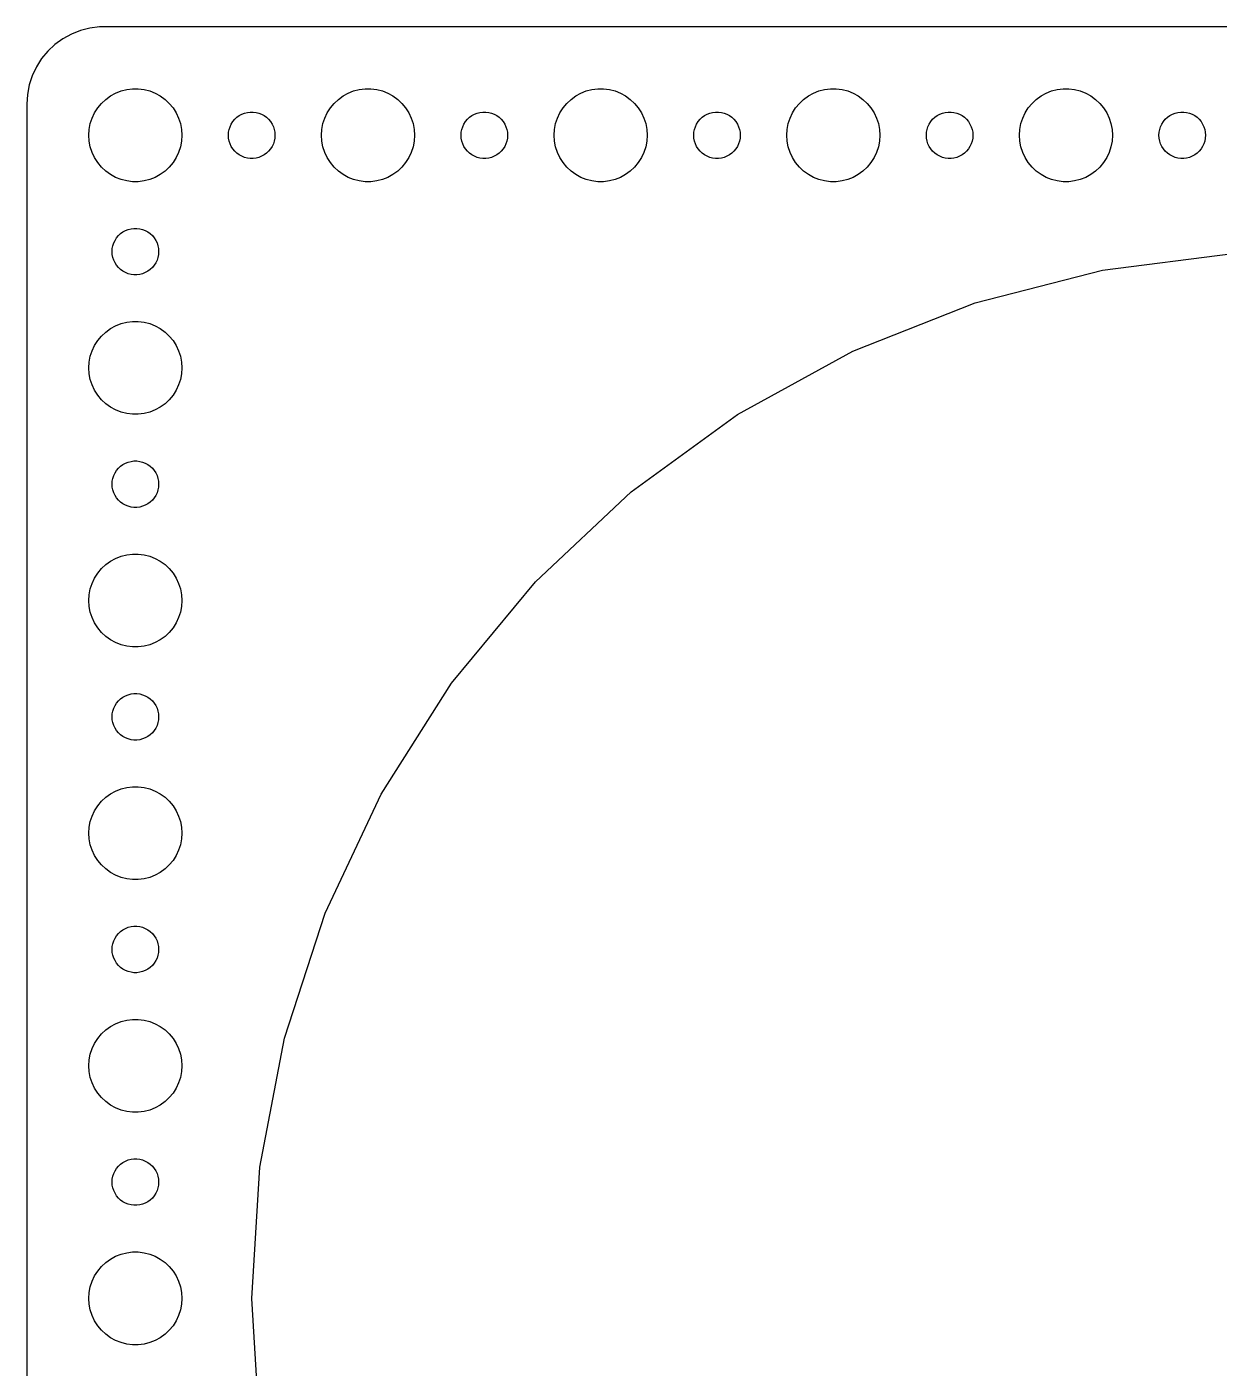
# Model space of a CAD drawing. Header units: metres. Extents: x -292 to 292, y -82 to 82.
# Drawn here: x -292 to -215.1, y -4.5 to 82 of the extents above; entities that cross this region are included whole.
import ezdxf

# ---------------------------------------------------------------- set-up
doc = ezdxf.new("R2010")
doc.units = ezdxf.units.M

msp = doc.modelspace()

# ---------------------------------------------------------------- linework, layer by layer
for p, q in [((-289.129, 81.5241), (-289.679, 81.2216)), ((-288.545, 81.7553), (-289.129, 81.5241)), ((-287.937, 81.9114), (-288.545, 81.7553)), ((-287.314, 81.9901), (-287.937, 81.9114)), ((287.314, 81.9901), (-287.314, 81.9901)), ((-290.187, 80.8526), (-290.645, 80.4227)), ((-289.679, 81.2216), (-290.187, 80.8526)), ((-291.045, 79.9389), (-291.382, 79.4088)), ((-290.645, 80.4227), (-291.045, 79.9389)), ((-291.649, 78.8406), (-291.843, 78.2434)), ((-291.382, 79.4088), (-291.649, 78.8406)), ((-291.843, 78.2434), (-291.961, 77.6267)), ((-286.277, 77.7145), (-285.927, 77.8532)), ((-285.927, 77.8532), (-285.562, 77.9469)), ((-285.562, 77.9469), (-285.188, 77.9941)), ((-285.188, 77.9941), (-284.812, 77.9941)), ((-284.812, 77.9941), (-284.438, 77.9469)), ((-284.438, 77.9469), (-284.073, 77.8532)), ((-284.073, 77.8532), (-283.723, 77.7145)), ((-271.277, 77.7145), (-270.927, 77.8532)), ((-270.927, 77.8532), (-270.562, 77.9469)), ((-270.562, 77.9469), (-270.188, 77.9941)), ((-270.188, 77.9941), (-269.812, 77.9941)), ((-269.812, 77.9941), (-269.438, 77.9469)), ((-269.438, 77.9469), (-269.073, 77.8532)), ((-269.073, 77.8532), (-268.723, 77.7145)), ((-256.277, 77.7145), (-255.927, 77.8532)), ((-255.927, 77.8532), (-255.562, 77.9469)), ((-255.562, 77.9469), (-255.188, 77.9941)), ((-255.188, 77.9941), (-254.812, 77.9941)), ((-254.812, 77.9941), (-254.438, 77.9469)), ((-254.438, 77.9469), (-254.073, 77.8532)), ((-254.073, 77.8532), (-253.723, 77.7145)), ((-241.277, 77.7145), (-240.927, 77.8532)), ((-240.927, 77.8532), (-240.562, 77.9469)), ((-240.562, 77.9469), (-240.188, 77.9941)), ((-240.188, 77.9941), (-239.812, 77.9941)), ((-239.812, 77.9941), (-239.438, 77.9469)), ((-239.438, 77.9469), (-239.073, 77.8532)), ((-239.073, 77.8532), (-238.723, 77.7145)), ((-226.277, 77.7145), (-225.927, 77.8532)), ((-225.927, 77.8532), (-225.562, 77.9469)), ((-225.562, 77.9469), (-225.188, 77.9941)), ((-225.188, 77.9941), (-224.812, 77.9941)), ((-224.812, 77.9941), (-224.438, 77.9469)), ((-224.438, 77.9469), (-224.073, 77.8532)), ((-224.073, 77.8532), (-223.723, 77.7145)), ((-291.961, 77.6267), (-292, 77)), ((-292, 77), (-292, -77)), ((-287.427, 76.7634), (-287.187, 77.0536)), ((-287.187, 77.0536), (-286.912, 77.3115)), ((-286.912, 77.3115), (-286.607, 77.533)), ((-286.607, 77.533), (-286.277, 77.7145)), ((-283.723, 77.7145), (-283.393, 77.533)), ((-283.393, 77.533), (-283.088, 77.3115)), ((-283.088, 77.3115), (-282.813, 77.0536)), ((-282.813, 77.0536), (-282.573, 76.7634)), ((-272.427, 76.7634), (-272.187, 77.0536)), ((-272.187, 77.0536), (-271.912, 77.3115)), ((-271.912, 77.3115), (-271.607, 77.533)), ((-271.607, 77.533), (-271.277, 77.7145)), ((-268.723, 77.7145), (-268.393, 77.533)), ((-268.393, 77.533), (-268.088, 77.3115)), ((-268.088, 77.3115), (-267.813, 77.0536)), ((-267.813, 77.0536), (-267.573, 76.7634)), ((-257.427, 76.7634), (-257.187, 77.0536)), ((-257.187, 77.0536), (-256.912, 77.3115)), ((-256.912, 77.3115), (-256.607, 77.533)), ((-256.607, 77.533), (-256.277, 77.7145)), ((-253.723, 77.7145), (-253.393, 77.533)), ((-253.393, 77.533), (-253.088, 77.3115)), ((-253.088, 77.3115), (-252.813, 77.0536)), ((-252.813, 77.0536), (-252.573, 76.7634)), ((-242.427, 76.7634), (-242.187, 77.0536)), ((-242.187, 77.0536), (-241.912, 77.3115)), ((-241.912, 77.3115), (-241.607, 77.533)), ((-241.607, 77.533), (-241.277, 77.7145)), ((-238.723, 77.7145), (-238.393, 77.533)), ((-238.393, 77.533), (-238.088, 77.3115)), ((-238.088, 77.3115), (-237.813, 77.0536)), ((-237.813, 77.0536), (-237.573, 76.7634)), ((-227.427, 76.7634), (-227.187, 77.0536)), ((-227.187, 77.0536), (-226.912, 77.3115)), ((-226.912, 77.3115), (-226.607, 77.533)), ((-226.607, 77.533), (-226.277, 77.7145)), ((-223.723, 77.7145), (-223.393, 77.533)), ((-223.393, 77.533), (-223.088, 77.3115)), ((-223.088, 77.3115), (-222.813, 77.0536)), ((-222.813, 77.0536), (-222.573, 76.7634)), ((-287.789, 76.1044), (-287.629, 76.4453)), ((-287.629, 76.4453), (-287.427, 76.7634)), ((-282.573, 76.7634), (-282.371, 76.4453)), ((-282.371, 76.4453), (-282.211, 76.1044)), ((-278.593, 76.0268), (-278.456, 76.1558)), ((-278.456, 76.1558), (-278.304, 76.2665)), ((-278.304, 76.2665), (-278.139, 76.3572)), ((-278.139, 76.3572), (-277.964, 76.4266)), ((-277.964, 76.4266), (-277.781, 76.4734)), ((-277.781, 76.4734), (-277.594, 76.497)), ((-277.594, 76.497), (-277.406, 76.497)), ((-277.406, 76.497), (-277.219, 76.4734)), ((-277.219, 76.4734), (-277.036, 76.4266)), ((-277.036, 76.4266), (-276.861, 76.3572)), ((-276.861, 76.3572), (-276.696, 76.2665)), ((-276.696, 76.2665), (-276.544, 76.1558)), ((-276.544, 76.1558), (-276.407, 76.0268)), ((-272.789, 76.1044), (-272.629, 76.4453)), ((-272.629, 76.4453), (-272.427, 76.7634)), ((-267.573, 76.7634), (-267.371, 76.4453)), ((-267.371, 76.4453), (-267.211, 76.1044)), ((-263.593, 76.0268), (-263.456, 76.1558)), ((-263.456, 76.1558), (-263.304, 76.2665)), ((-263.304, 76.2665), (-263.139, 76.3572)), ((-263.139, 76.3572), (-262.964, 76.4266)), ((-262.964, 76.4266), (-262.781, 76.4734)), ((-262.781, 76.4734), (-262.594, 76.497)), ((-262.594, 76.497), (-262.406, 76.497)), ((-262.406, 76.497), (-262.219, 76.4734)), ((-262.219, 76.4734), (-262.036, 76.4266)), ((-262.036, 76.4266), (-261.861, 76.3572)), ((-261.861, 76.3572), (-261.696, 76.2665)), ((-261.696, 76.2665), (-261.544, 76.1558)), ((-261.544, 76.1558), (-261.407, 76.0268)), ((-257.789, 76.1044), (-257.629, 76.4453)), ((-257.629, 76.4453), (-257.427, 76.7634)), ((-252.573, 76.7634), (-252.371, 76.4453)), ((-252.371, 76.4453), (-252.211, 76.1044)), ((-248.593, 76.0268), (-248.456, 76.1558)), ((-248.456, 76.1558), (-248.304, 76.2665)), ((-248.304, 76.2665), (-248.139, 76.3572)), ((-248.139, 76.3572), (-247.964, 76.4266)), ((-247.964, 76.4266), (-247.781, 76.4734)), ((-247.781, 76.4734), (-247.594, 76.497)), ((-247.594, 76.497), (-247.406, 76.497)), ((-247.406, 76.497), (-247.219, 76.4734)), ((-247.219, 76.4734), (-247.036, 76.4266)), ((-247.036, 76.4266), (-246.861, 76.3572)), ((-246.861, 76.3572), (-246.696, 76.2665)), ((-246.696, 76.2665), (-246.544, 76.1558)), ((-246.544, 76.1558), (-246.407, 76.0268)), ((-242.789, 76.1044), (-242.629, 76.4453)), ((-242.629, 76.4453), (-242.427, 76.7634)), ((-237.573, 76.7634), (-237.371, 76.4453)), ((-237.371, 76.4453), (-237.211, 76.1044)), ((-233.593, 76.0268), (-233.456, 76.1558)), ((-233.456, 76.1558), (-233.304, 76.2665)), ((-233.304, 76.2665), (-233.139, 76.3572)), ((-233.139, 76.3572), (-232.964, 76.4266)), ((-232.964, 76.4266), (-232.781, 76.4734)), ((-232.781, 76.4734), (-232.594, 76.497)), ((-232.594, 76.497), (-232.406, 76.497)), ((-232.406, 76.497), (-232.219, 76.4734)), ((-232.219, 76.4734), (-232.036, 76.4266)), ((-232.036, 76.4266), (-231.861, 76.3572)), ((-231.861, 76.3572), (-231.696, 76.2665)), ((-231.696, 76.2665), (-231.544, 76.1558)), ((-231.544, 76.1558), (-231.407, 76.0268)), ((-227.789, 76.1044), (-227.629, 76.4453)), ((-227.629, 76.4453), (-227.427, 76.7634)), ((-222.573, 76.7634), (-222.371, 76.4453)), ((-222.371, 76.4453), (-222.211, 76.1044)), ((-218.593, 76.0268), (-218.456, 76.1558)), ((-218.456, 76.1558), (-218.304, 76.2665)), ((-218.304, 76.2665), (-218.139, 76.3572)), ((-218.139, 76.3572), (-217.964, 76.4266)), ((-217.964, 76.4266), (-217.781, 76.4734)), ((-217.781, 76.4734), (-217.594, 76.497)), ((-217.594, 76.497), (-217.406, 76.497)), ((-217.406, 76.497), (-217.219, 76.4734)), ((-217.219, 76.4734), (-217.036, 76.4266)), ((-217.036, 76.4266), (-216.861, 76.3572)), ((-216.861, 76.3572), (-216.696, 76.2665)), ((-216.696, 76.2665), (-216.544, 76.1558)), ((-216.544, 76.1558), (-216.407, 76.0268)), ((-288, 75), (-287.976, 75.376)), ((-287.976, 75.376), (-287.906, 75.7461)), ((-287.906, 75.7461), (-287.789, 76.1044)), ((-282.211, 76.1044), (-282.094, 75.7461)), ((-282.094, 75.7461), (-282.024, 75.376)), ((-282.024, 75.376), (-282, 75)), ((-278.988, 75.188), (-278.953, 75.373)), ((-278.953, 75.373), (-278.895, 75.5522)), ((-278.895, 75.5522), (-278.814, 75.7226)), ((-278.814, 75.7226), (-278.714, 75.8817)), ((-278.714, 75.8817), (-278.593, 76.0268)), ((-276.407, 76.0268), (-276.286, 75.8817)), ((-276.286, 75.8817), (-276.186, 75.7226)), ((-276.186, 75.7226), (-276.105, 75.5522)), ((-276.105, 75.5522), (-276.047, 75.373)), ((-276.047, 75.373), (-276.012, 75.188)), ((-273, 75), (-272.976, 75.376)), ((-272.976, 75.376), (-272.906, 75.7461)), ((-272.906, 75.7461), (-272.789, 76.1044)), ((-267.211, 76.1044), (-267.094, 75.7461)), ((-267.094, 75.7461), (-267.024, 75.376)), ((-267.024, 75.376), (-267, 75)), ((-263.988, 75.188), (-263.953, 75.373)), ((-263.953, 75.373), (-263.895, 75.5522)), ((-263.895, 75.5522), (-263.814, 75.7226)), ((-263.814, 75.7226), (-263.714, 75.8817)), ((-263.714, 75.8817), (-263.593, 76.0268)), ((-261.407, 76.0268), (-261.286, 75.8817)), ((-261.286, 75.8817), (-261.186, 75.7226)), ((-261.186, 75.7226), (-261.105, 75.5522)), ((-261.105, 75.5522), (-261.047, 75.373)), ((-261.047, 75.373), (-261.012, 75.188)), ((-258, 75), (-257.976, 75.376)), ((-257.976, 75.376), (-257.906, 75.7461)), ((-257.906, 75.7461), (-257.789, 76.1044)), ((-252.211, 76.1044), (-252.094, 75.7461)), ((-252.094, 75.7461), (-252.024, 75.376)), ((-252.024, 75.376), (-252, 75)), ((-248.988, 75.188), (-248.953, 75.373)), ((-248.953, 75.373), (-248.895, 75.5522)), ((-248.895, 75.5522), (-248.814, 75.7226)), ((-248.814, 75.7226), (-248.714, 75.8817)), ((-248.714, 75.8817), (-248.593, 76.0268)), ((-246.407, 76.0268), (-246.286, 75.8817)), ((-246.286, 75.8817), (-246.186, 75.7226)), ((-246.186, 75.7226), (-246.105, 75.5522)), ((-246.105, 75.5522), (-246.047, 75.373)), ((-246.047, 75.373), (-246.012, 75.188)), ((-243, 75), (-242.976, 75.376)), ((-242.976, 75.376), (-242.906, 75.7461)), ((-242.906, 75.7461), (-242.789, 76.1044)), ((-237.211, 76.1044), (-237.094, 75.7461)), ((-237.094, 75.7461), (-237.024, 75.376)), ((-237.024, 75.376), (-237, 75)), ((-233.988, 75.188), (-233.953, 75.373)), ((-233.953, 75.373), (-233.895, 75.5522)), ((-233.895, 75.5522), (-233.814, 75.7226)), ((-233.814, 75.7226), (-233.714, 75.8817)), ((-233.714, 75.8817), (-233.593, 76.0268)), ((-231.407, 76.0268), (-231.286, 75.8817)), ((-231.286, 75.8817), (-231.186, 75.7226)), ((-231.186, 75.7226), (-231.105, 75.5522)), ((-231.105, 75.5522), (-231.047, 75.373)), ((-231.047, 75.373), (-231.012, 75.188)), ((-228, 75), (-227.976, 75.376)), ((-227.976, 75.376), (-227.906, 75.7461)), ((-227.906, 75.7461), (-227.789, 76.1044)), ((-222.211, 76.1044), (-222.094, 75.7461)), ((-222.094, 75.7461), (-222.024, 75.376)), ((-222.024, 75.376), (-222, 75)), ((-218.988, 75.188), (-218.953, 75.373)), ((-218.953, 75.373), (-218.895, 75.5522)), ((-218.895, 75.5522), (-218.814, 75.7226)), ((-218.814, 75.7226), (-218.714, 75.8817)), ((-218.714, 75.8817), (-218.593, 76.0268)), ((-216.407, 76.0268), (-216.286, 75.8817)), ((-216.286, 75.8817), (-216.186, 75.7226)), ((-216.186, 75.7226), (-216.105, 75.5522)), ((-216.105, 75.5522), (-216.047, 75.373)), ((-216.047, 75.373), (-216.012, 75.188)), ((-287.976, 74.624), (-288, 75)), ((-287.906, 74.2539), (-287.976, 74.624)), ((-282.024, 74.624), (-282.094, 74.2539)), ((-282, 75), (-282.024, 74.624)), ((-279, 75), (-278.988, 75.188)), ((-278.988, 74.812), (-279, 75)), ((-278.953, 74.627), (-278.988, 74.812)), ((-278.895, 74.4478), (-278.953, 74.627)), ((-278.814, 74.2774), (-278.895, 74.4478)), ((-276.105, 74.4478), (-276.186, 74.2774)), ((-276.047, 74.627), (-276.105, 74.4478)), ((-276.012, 74.812), (-276.047, 74.627)), ((-276.012, 75.188), (-276, 75)), ((-276, 75), (-276.012, 74.812)), ((-272.976, 74.624), (-273, 75)), ((-272.906, 74.2539), (-272.976, 74.624)), ((-267.024, 74.624), (-267.094, 74.2539)), ((-267, 75), (-267.024, 74.624)), ((-264, 75), (-263.988, 75.188)), ((-263.988, 74.812), (-264, 75)), ((-263.953, 74.627), (-263.988, 74.812)), ((-263.895, 74.4478), (-263.953, 74.627)), ((-263.814, 74.2774), (-263.895, 74.4478)), ((-261.105, 74.4478), (-261.186, 74.2774)), ((-261.047, 74.627), (-261.105, 74.4478)), ((-261.012, 74.812), (-261.047, 74.627)), ((-261.012, 75.188), (-261, 75)), ((-261, 75), (-261.012, 74.812)), ((-257.976, 74.624), (-258, 75)), ((-257.906, 74.2539), (-257.976, 74.624)), ((-252.024, 74.624), (-252.094, 74.2539)), ((-252, 75), (-252.024, 74.624)), ((-249, 75), (-248.988, 75.188)), ((-248.988, 74.812), (-249, 75)), ((-248.953, 74.627), (-248.988, 74.812)), ((-248.895, 74.4478), (-248.953, 74.627)), ((-248.814, 74.2774), (-248.895, 74.4478)), ((-246.105, 74.4478), (-246.186, 74.2774)), ((-246.047, 74.627), (-246.105, 74.4478)), ((-246.012, 74.812), (-246.047, 74.627)), ((-246.012, 75.188), (-246, 75)), ((-246, 75), (-246.012, 74.812)), ((-242.976, 74.624), (-243, 75)), ((-242.906, 74.2539), (-242.976, 74.624)), ((-237.024, 74.624), (-237.094, 74.2539)), ((-237, 75), (-237.024, 74.624)), ((-234, 75), (-233.988, 75.188)), ((-233.988, 74.812), (-234, 75)), ((-233.953, 74.627), (-233.988, 74.812)), ((-233.895, 74.4478), (-233.953, 74.627)), ((-233.814, 74.2774), (-233.895, 74.4478)), ((-231.105, 74.4478), (-231.186, 74.2774)), ((-231.047, 74.627), (-231.105, 74.4478)), ((-231.012, 74.812), (-231.047, 74.627)), ((-231.012, 75.188), (-231, 75)), ((-231, 75), (-231.012, 74.812)), ((-227.976, 74.624), (-228, 75)), ((-227.906, 74.2539), (-227.976, 74.624)), ((-222.024, 74.624), (-222.094, 74.2539)), ((-222, 75), (-222.024, 74.624)), ((-219, 75), (-218.988, 75.188)), ((-218.988, 74.812), (-219, 75)), ((-218.953, 74.627), (-218.988, 74.812)), ((-218.895, 74.4478), (-218.953, 74.627)), ((-218.814, 74.2774), (-218.895, 74.4478)), ((-216.105, 74.4478), (-216.186, 74.2774)), ((-216.047, 74.627), (-216.105, 74.4478)), ((-216.012, 74.812), (-216.047, 74.627)), ((-216.012, 75.188), (-216, 75)), ((-216, 75), (-216.012, 74.812)), ((-287.789, 73.8956), (-287.906, 74.2539)), ((-287.629, 73.5547), (-287.789, 73.8956)), ((-287.427, 73.2366), (-287.629, 73.5547)), ((-282.371, 73.5547), (-282.573, 73.2366)), ((-282.211, 73.8956), (-282.371, 73.5547)), ((-282.094, 74.2539), (-282.211, 73.8956)), ((-278.714, 74.1183), (-278.814, 74.2774)), ((-278.593, 73.9732), (-278.714, 74.1183)), ((-278.456, 73.8442), (-278.593, 73.9732)), ((-278.304, 73.7335), (-278.456, 73.8442)), ((-278.139, 73.6428), (-278.304, 73.7335)), ((-277.964, 73.5734), (-278.139, 73.6428)), ((-277.781, 73.5266), (-277.964, 73.5734)), ((-277.594, 73.503), (-277.781, 73.5266)), ((-277.219, 73.5266), (-277.406, 73.503)), ((-277.036, 73.5734), (-277.219, 73.5266)), ((-276.861, 73.6428), (-277.036, 73.5734)), ((-276.696, 73.7335), (-276.861, 73.6428)), ((-276.544, 73.8442), (-276.696, 73.7335)), ((-276.407, 73.9732), (-276.544, 73.8442)), ((-276.286, 74.1183), (-276.407, 73.9732)), ((-276.186, 74.2774), (-276.286, 74.1183)), ((-272.789, 73.8956), (-272.906, 74.2539)), ((-272.629, 73.5547), (-272.789, 73.8956)), ((-272.427, 73.2366), (-272.629, 73.5547)), ((-267.371, 73.5547), (-267.573, 73.2366)), ((-267.211, 73.8956), (-267.371, 73.5547)), ((-267.094, 74.2539), (-267.211, 73.8956)), ((-263.714, 74.1183), (-263.814, 74.2774)), ((-263.593, 73.9732), (-263.714, 74.1183)), ((-263.456, 73.8442), (-263.593, 73.9732)), ((-263.304, 73.7335), (-263.456, 73.8442)), ((-263.139, 73.6428), (-263.304, 73.7335)), ((-262.964, 73.5734), (-263.139, 73.6428)), ((-262.781, 73.5266), (-262.964, 73.5734)), ((-262.594, 73.503), (-262.781, 73.5266)), ((-262.219, 73.5266), (-262.406, 73.503)), ((-262.036, 73.5734), (-262.219, 73.5266)), ((-261.861, 73.6428), (-262.036, 73.5734)), ((-261.696, 73.7335), (-261.861, 73.6428)), ((-261.544, 73.8442), (-261.696, 73.7335)), ((-261.407, 73.9732), (-261.544, 73.8442)), ((-261.286, 74.1183), (-261.407, 73.9732)), ((-261.186, 74.2774), (-261.286, 74.1183)), ((-257.789, 73.8956), (-257.906, 74.2539)), ((-257.629, 73.5547), (-257.789, 73.8956)), ((-257.427, 73.2366), (-257.629, 73.5547)), ((-252.371, 73.5547), (-252.573, 73.2366)), ((-252.211, 73.8956), (-252.371, 73.5547)), ((-252.094, 74.2539), (-252.211, 73.8956)), ((-248.714, 74.1183), (-248.814, 74.2774)), ((-248.593, 73.9732), (-248.714, 74.1183)), ((-248.456, 73.8442), (-248.593, 73.9732)), ((-248.304, 73.7335), (-248.456, 73.8442)), ((-248.139, 73.6428), (-248.304, 73.7335)), ((-247.964, 73.5734), (-248.139, 73.6428)), ((-247.781, 73.5266), (-247.964, 73.5734)), ((-247.594, 73.503), (-247.781, 73.5266)), ((-247.219, 73.5266), (-247.406, 73.503)), ((-247.036, 73.5734), (-247.219, 73.5266)), ((-246.861, 73.6428), (-247.036, 73.5734)), ((-246.696, 73.7335), (-246.861, 73.6428)), ((-246.544, 73.8442), (-246.696, 73.7335)), ((-246.407, 73.9732), (-246.544, 73.8442)), ((-246.286, 74.1183), (-246.407, 73.9732)), ((-246.186, 74.2774), (-246.286, 74.1183)), ((-242.789, 73.8956), (-242.906, 74.2539)), ((-242.629, 73.5547), (-242.789, 73.8956)), ((-242.427, 73.2366), (-242.629, 73.5547)), ((-237.371, 73.5547), (-237.573, 73.2366)), ((-237.211, 73.8956), (-237.371, 73.5547)), ((-237.094, 74.2539), (-237.211, 73.8956)), ((-233.714, 74.1183), (-233.814, 74.2774)), ((-233.593, 73.9732), (-233.714, 74.1183)), ((-233.456, 73.8442), (-233.593, 73.9732)), ((-233.304, 73.7335), (-233.456, 73.8442)), ((-233.139, 73.6428), (-233.304, 73.7335)), ((-232.964, 73.5734), (-233.139, 73.6428)), ((-232.781, 73.5266), (-232.964, 73.5734)), ((-232.594, 73.503), (-232.781, 73.5266)), ((-232.219, 73.5266), (-232.406, 73.503)), ((-232.036, 73.5734), (-232.219, 73.5266)), ((-231.861, 73.6428), (-232.036, 73.5734)), ((-231.696, 73.7335), (-231.861, 73.6428)), ((-231.544, 73.8442), (-231.696, 73.7335)), ((-231.407, 73.9732), (-231.544, 73.8442)), ((-231.286, 74.1183), (-231.407, 73.9732)), ((-231.186, 74.2774), (-231.286, 74.1183)), ((-227.789, 73.8956), (-227.906, 74.2539)), ((-227.629, 73.5547), (-227.789, 73.8956)), ((-227.427, 73.2366), (-227.629, 73.5547)), ((-222.371, 73.5547), (-222.573, 73.2366)), ((-222.211, 73.8956), (-222.371, 73.5547)), ((-222.094, 74.2539), (-222.211, 73.8956)), ((-218.714, 74.1183), (-218.814, 74.2774)), ((-218.593, 73.9732), (-218.714, 74.1183)), ((-218.456, 73.8442), (-218.593, 73.9732)), ((-218.304, 73.7335), (-218.456, 73.8442)), ((-218.139, 73.6428), (-218.304, 73.7335)), ((-217.964, 73.5734), (-218.139, 73.6428)), ((-217.781, 73.5266), (-217.964, 73.5734)), ((-217.594, 73.503), (-217.781, 73.5266)), ((-217.219, 73.5266), (-217.406, 73.503)), ((-217.036, 73.5734), (-217.219, 73.5266)), ((-216.861, 73.6428), (-217.036, 73.5734)), ((-216.696, 73.7335), (-216.861, 73.6428)), ((-216.544, 73.8442), (-216.696, 73.7335)), ((-216.407, 73.9732), (-216.544, 73.8442)), ((-216.286, 74.1183), (-216.407, 73.9732)), ((-216.186, 74.2774), (-216.286, 74.1183)), ((-287.187, 72.9464), (-287.427, 73.2366)), ((-286.912, 72.6885), (-287.187, 72.9464)), ((-286.607, 72.467), (-286.912, 72.6885)), ((-283.088, 72.6885), (-283.393, 72.467)), ((-282.813, 72.9464), (-283.088, 72.6885)), ((-282.573, 73.2366), (-282.813, 72.9464)), ((-277.406, 73.503), (-277.594, 73.503)), ((-272.187, 72.9464), (-272.427, 73.2366)), ((-271.912, 72.6885), (-272.187, 72.9464)), ((-271.607, 72.467), (-271.912, 72.6885)), ((-268.088, 72.6885), (-268.393, 72.467)), ((-267.813, 72.9464), (-268.088, 72.6885)), ((-267.573, 73.2366), (-267.813, 72.9464)), ((-262.406, 73.503), (-262.594, 73.503)), ((-257.187, 72.9464), (-257.427, 73.2366)), ((-256.912, 72.6885), (-257.187, 72.9464)), ((-256.607, 72.467), (-256.912, 72.6885)), ((-253.088, 72.6885), (-253.393, 72.467)), ((-252.813, 72.9464), (-253.088, 72.6885)), ((-252.573, 73.2366), (-252.813, 72.9464)), ((-247.406, 73.503), (-247.594, 73.503)), ((-242.187, 72.9464), (-242.427, 73.2366)), ((-241.912, 72.6885), (-242.187, 72.9464)), ((-241.607, 72.467), (-241.912, 72.6885)), ((-238.088, 72.6885), (-238.393, 72.467)), ((-237.813, 72.9464), (-238.088, 72.6885)), ((-237.573, 73.2366), (-237.813, 72.9464)), ((-232.406, 73.503), (-232.594, 73.503)), ((-227.187, 72.9464), (-227.427, 73.2366)), ((-226.912, 72.6885), (-227.187, 72.9464)), ((-226.607, 72.467), (-226.912, 72.6885)), ((-223.088, 72.6885), (-223.393, 72.467)), ((-222.813, 72.9464), (-223.088, 72.6885)), ((-222.573, 73.2366), (-222.813, 72.9464)), ((-217.406, 73.503), (-217.594, 73.503)), ((-286.277, 72.2855), (-286.607, 72.467)), ((-285.927, 72.1468), (-286.277, 72.2855)), ((-285.562, 72.0531), (-285.927, 72.1468)), ((-285.188, 72.0059), (-285.562, 72.0531)), ((-284.812, 72.0059), (-285.188, 72.0059)), ((-284.438, 72.0531), (-284.812, 72.0059)), ((-284.073, 72.1468), (-284.438, 72.0531)), ((-283.723, 72.2855), (-284.073, 72.1468)), ((-283.393, 72.467), (-283.723, 72.2855)), ((-271.277, 72.2855), (-271.607, 72.467)), ((-270.927, 72.1468), (-271.277, 72.2855)), ((-270.562, 72.0531), (-270.927, 72.1468)), ((-270.188, 72.0059), (-270.562, 72.0531)), ((-269.812, 72.0059), (-270.188, 72.0059)), ((-269.438, 72.0531), (-269.812, 72.0059)), ((-269.073, 72.1468), (-269.438, 72.0531)), ((-268.723, 72.2855), (-269.073, 72.1468)), ((-268.393, 72.467), (-268.723, 72.2855)), ((-256.277, 72.2855), (-256.607, 72.467)), ((-255.927, 72.1468), (-256.277, 72.2855)), ((-255.562, 72.0531), (-255.927, 72.1468)), ((-255.188, 72.0059), (-255.562, 72.0531)), ((-254.812, 72.0059), (-255.188, 72.0059)), ((-254.438, 72.0531), (-254.812, 72.0059)), ((-254.073, 72.1468), (-254.438, 72.0531)), ((-253.723, 72.2855), (-254.073, 72.1468)), ((-253.393, 72.467), (-253.723, 72.2855)), ((-241.277, 72.2855), (-241.607, 72.467)), ((-240.927, 72.1468), (-241.277, 72.2855)), ((-240.562, 72.0531), (-240.927, 72.1468)), ((-240.188, 72.0059), (-240.562, 72.0531)), ((-239.812, 72.0059), (-240.188, 72.0059)), ((-239.438, 72.0531), (-239.812, 72.0059)), ((-239.073, 72.1468), (-239.438, 72.0531)), ((-238.723, 72.2855), (-239.073, 72.1468)), ((-238.393, 72.467), (-238.723, 72.2855)), ((-226.277, 72.2855), (-226.607, 72.467)), ((-225.927, 72.1468), (-226.277, 72.2855)), ((-225.562, 72.0531), (-225.927, 72.1468)), ((-225.188, 72.0059), (-225.562, 72.0531)), ((-224.812, 72.0059), (-225.188, 72.0059)), ((-224.438, 72.0531), (-224.812, 72.0059)), ((-224.073, 72.1468), (-224.438, 72.0531)), ((-223.723, 72.2855), (-224.073, 72.1468)), ((-223.393, 72.467), (-223.723, 72.2855)), ((-286.314, 68.2226), (-286.214, 68.3817)), ((-286.214, 68.3817), (-286.093, 68.5268)), ((-286.093, 68.5268), (-285.956, 68.6558)), ((-285.956, 68.6558), (-285.804, 68.7665)), ((-285.804, 68.7665), (-285.639, 68.8572)), ((-285.639, 68.8572), (-285.464, 68.9266)), ((-285.464, 68.9266), (-285.281, 68.9734)), ((-285.281, 68.9734), (-285.094, 68.997)), ((-285.094, 68.997), (-284.906, 68.997)), ((-284.906, 68.997), (-284.719, 68.9734)), ((-284.719, 68.9734), (-284.536, 68.9266)), ((-284.536, 68.9266), (-284.361, 68.8572)), ((-284.361, 68.8572), (-284.196, 68.7665)), ((-284.196, 68.7665), (-284.044, 68.6558)), ((-284.044, 68.6558), (-283.907, 68.5268)), ((-283.907, 68.5268), (-283.786, 68.3817)), ((-283.786, 68.3817), (-283.686, 68.2226)), ((-286.5, 67.5), (-286.488, 67.688)), ((-286.488, 67.312), (-286.5, 67.5)), ((-286.488, 67.688), (-286.453, 67.873)), ((-286.453, 67.873), (-286.395, 68.0522)), ((-286.395, 68.0522), (-286.314, 68.2226)), ((-283.686, 68.2226), (-283.605, 68.0522)), ((-283.605, 68.0522), (-283.547, 67.873)), ((-283.547, 67.873), (-283.512, 67.688)), ((-283.512, 67.688), (-283.5, 67.5)), ((-283.5, 67.5), (-283.512, 67.312)), ((-286.453, 67.127), (-286.488, 67.312)), ((-286.395, 66.9478), (-286.453, 67.127)), ((-286.314, 66.7774), (-286.395, 66.9478)), ((-286.214, 66.6183), (-286.314, 66.7774)), ((-286.093, 66.4732), (-286.214, 66.6183)), ((-283.786, 66.6183), (-283.907, 66.4732)), ((-283.686, 66.7774), (-283.786, 66.6183)), ((-283.605, 66.9478), (-283.686, 66.7774)), ((-283.547, 67.127), (-283.605, 66.9478)), ((-283.512, 67.312), (-283.547, 67.127)), ((-222.648, 66.3044), (-214.238, 67.3668)), ((-285.956, 66.3442), (-286.093, 66.4732)), ((-285.804, 66.2335), (-285.956, 66.3442)), ((-285.639, 66.1428), (-285.804, 66.2335)), ((-285.464, 66.0734), (-285.639, 66.1428)), ((-285.281, 66.0266), (-285.464, 66.0734)), ((-285.094, 66.003), (-285.281, 66.0266)), ((-284.906, 66.003), (-285.094, 66.003)), ((-284.719, 66.0266), (-284.906, 66.003)), ((-284.536, 66.0734), (-284.719, 66.0266)), ((-284.361, 66.1428), (-284.536, 66.0734)), ((-284.196, 66.2335), (-284.361, 66.1428)), ((-284.044, 66.3442), (-284.196, 66.2335)), ((-283.907, 66.4732), (-284.044, 66.3442)), ((-230.859, 64.1963), (-222.648, 66.3044)), ((-238.74, 61.0758), (-230.859, 64.1963)), ((-287.187, 62.0536), (-286.912, 62.3115)), ((-286.912, 62.3115), (-286.607, 62.533)), ((-286.607, 62.533), (-286.277, 62.7145)), ((-286.277, 62.7145), (-285.927, 62.8532)), ((-285.927, 62.8532), (-285.562, 62.9469)), ((-285.562, 62.9469), (-285.188, 62.9941)), ((-285.188, 62.9941), (-284.812, 62.9941)), ((-284.812, 62.9941), (-284.438, 62.9469)), ((-284.438, 62.9469), (-284.073, 62.8532)), ((-284.073, 62.8532), (-283.723, 62.7145)), ((-283.723, 62.7145), (-283.393, 62.533)), ((-283.393, 62.533), (-283.088, 62.3115)), ((-283.088, 62.3115), (-282.813, 62.0536)), ((-287.789, 61.1044), (-287.629, 61.4453)), ((-287.629, 61.4453), (-287.427, 61.7634)), ((-287.427, 61.7634), (-287.187, 62.0536)), ((-282.813, 62.0536), (-282.573, 61.7634)), ((-282.573, 61.7634), (-282.371, 61.4453)), ((-282.371, 61.4453), (-282.211, 61.1044)), ((-287.976, 60.376), (-287.906, 60.7461)), ((-287.906, 60.7461), (-287.789, 61.1044)), ((-282.211, 61.1044), (-282.094, 60.7461)), ((-282.094, 60.7461), (-282.024, 60.376)), ((-246.168, 56.9921), (-238.74, 61.0758)), ((-288, 60), (-287.976, 60.376)), ((-287.976, 59.624), (-288, 60)), ((-282.024, 60.376), (-282, 60)), ((-282, 60), (-282.024, 59.624)), ((-287.906, 59.2539), (-287.976, 59.624)), ((-287.789, 58.8956), (-287.906, 59.2539)), ((-287.629, 58.5547), (-287.789, 58.8956)), ((-282.211, 58.8956), (-282.371, 58.5547)), ((-282.094, 59.2539), (-282.211, 58.8956)), ((-282.024, 59.624), (-282.094, 59.2539)), ((-287.427, 58.2366), (-287.629, 58.5547)), ((-287.187, 57.9464), (-287.427, 58.2366)), ((-282.573, 58.2366), (-282.813, 57.9464)), ((-282.371, 58.5547), (-282.573, 58.2366)), ((-286.912, 57.6885), (-287.187, 57.9464)), ((-286.607, 57.467), (-286.912, 57.6885)), ((-286.277, 57.2855), (-286.607, 57.467)), ((-285.927, 57.1468), (-286.277, 57.2855)), ((-285.562, 57.0531), (-285.927, 57.1468)), ((-284.073, 57.1468), (-284.438, 57.0531)), ((-283.723, 57.2855), (-284.073, 57.1468)), ((-283.393, 57.467), (-283.723, 57.2855)), ((-283.088, 57.6885), (-283.393, 57.467)), ((-282.813, 57.9464), (-283.088, 57.6885)), ((-285.188, 57.0059), (-285.562, 57.0531)), ((-284.812, 57.0059), (-285.188, 57.0059)), ((-284.438, 57.0531), (-284.812, 57.0059)), ((-253.026, 52.0096), (-246.168, 56.9921)), ((-286.093, 53.5268), (-285.956, 53.6558)), ((-285.956, 53.6558), (-285.804, 53.7665)), ((-285.804, 53.7665), (-285.639, 53.8572)), ((-285.639, 53.8572), (-285.464, 53.9266)), ((-285.464, 53.9266), (-285.281, 53.9734)), ((-285.281, 53.9734), (-285.094, 53.997)), ((-285.094, 53.997), (-284.906, 53.997)), ((-284.906, 53.997), (-284.719, 53.9734)), ((-284.719, 53.9734), (-284.536, 53.9266)), ((-284.536, 53.9266), (-284.361, 53.8572)), ((-284.361, 53.8572), (-284.196, 53.7665)), ((-284.196, 53.7665), (-284.044, 53.6558)), ((-284.044, 53.6558), (-283.907, 53.5268)), ((-286.488, 52.688), (-286.453, 52.873)), ((-286.453, 52.873), (-286.395, 53.0522)), ((-286.395, 53.0522), (-286.314, 53.2226)), ((-286.314, 53.2226), (-286.214, 53.3817)), ((-286.214, 53.3817), (-286.093, 53.5268)), ((-283.907, 53.5268), (-283.786, 53.3817)), ((-283.786, 53.3817), (-283.686, 53.2226)), ((-283.686, 53.2226), (-283.605, 53.0522)), ((-283.605, 53.0522), (-283.547, 52.873)), ((-283.547, 52.873), (-283.512, 52.688)), ((-286.5, 52.5), (-286.488, 52.688)), ((-286.488, 52.312), (-286.5, 52.5)), ((-286.453, 52.127), (-286.488, 52.312)), ((-286.395, 51.9478), (-286.453, 52.127)), ((-286.314, 51.7774), (-286.395, 51.9478)), ((-283.605, 51.9478), (-283.686, 51.7774)), ((-283.547, 52.127), (-283.605, 51.9478)), ((-283.512, 52.312), (-283.547, 52.127)), ((-283.512, 52.688), (-283.5, 52.5)), ((-283.5, 52.5), (-283.512, 52.312)), ((-259.205, 46.2069), (-253.026, 52.0096)), ((-286.214, 51.6183), (-286.314, 51.7774)), ((-286.093, 51.4732), (-286.214, 51.6183)), ((-285.956, 51.3442), (-286.093, 51.4732)), ((-285.804, 51.2335), (-285.956, 51.3442)), ((-285.639, 51.1428), (-285.804, 51.2335)), ((-285.464, 51.0734), (-285.639, 51.1428)), ((-285.281, 51.0266), (-285.464, 51.0734)), ((-284.536, 51.0734), (-284.719, 51.0266)), ((-284.361, 51.1428), (-284.536, 51.0734)), ((-284.196, 51.2335), (-284.361, 51.1428)), ((-284.044, 51.3442), (-284.196, 51.2335)), ((-283.907, 51.4732), (-284.044, 51.3442)), ((-283.786, 51.6183), (-283.907, 51.4732)), ((-283.686, 51.7774), (-283.786, 51.6183)), ((-285.094, 51.003), (-285.281, 51.0266)), ((-284.906, 51.003), (-285.094, 51.003)), ((-284.719, 51.0266), (-284.906, 51.003)), ((-286.607, 47.533), (-286.277, 47.7145)), ((-286.277, 47.7145), (-285.927, 47.8532)), ((-285.927, 47.8532), (-285.562, 47.9469)), ((-285.562, 47.9469), (-285.188, 47.9941)), ((-285.188, 47.9941), (-284.812, 47.9941)), ((-284.812, 47.9941), (-284.438, 47.9469)), ((-284.438, 47.9469), (-284.073, 47.8532)), ((-284.073, 47.8532), (-283.723, 47.7145)), ((-283.723, 47.7145), (-283.393, 47.533)), ((-287.629, 46.4453), (-287.427, 46.7634)), ((-287.427, 46.7634), (-287.187, 47.0536)), ((-287.187, 47.0536), (-286.912, 47.3115)), ((-286.912, 47.3115), (-286.607, 47.533)), ((-283.393, 47.533), (-283.088, 47.3115)), ((-283.088, 47.3115), (-282.813, 47.0536)), ((-282.813, 47.0536), (-282.573, 46.7634)), ((-282.573, 46.7634), (-282.371, 46.4453)), ((-287.906, 45.7461), (-287.789, 46.1044)), ((-287.789, 46.1044), (-287.629, 46.4453)), ((-282.371, 46.4453), (-282.211, 46.1044)), ((-282.211, 46.1044), (-282.094, 45.7461)), ((-264.609, 39.6755), (-259.205, 46.2069)), ((-288, 45), (-287.976, 45.376)), ((-287.976, 44.624), (-288, 45)), ((-287.976, 45.376), (-287.906, 45.7461)), ((-282.094, 45.7461), (-282.024, 45.376)), ((-282.024, 45.376), (-282, 45)), ((-282, 45), (-282.024, 44.624)), ((-287.906, 44.2539), (-287.976, 44.624)), ((-287.789, 43.8956), (-287.906, 44.2539)), ((-282.094, 44.2539), (-282.211, 43.8956)), ((-282.024, 44.624), (-282.094, 44.2539)), ((-287.629, 43.5547), (-287.789, 43.8956)), ((-287.427, 43.2366), (-287.629, 43.5547)), ((-282.371, 43.5547), (-282.573, 43.2366)), ((-282.211, 43.8956), (-282.371, 43.5547)), ((-287.187, 42.9464), (-287.427, 43.2366)), ((-286.912, 42.6885), (-287.187, 42.9464)), ((-286.607, 42.467), (-286.912, 42.6885)), ((-286.277, 42.2855), (-286.607, 42.467)), ((-283.393, 42.467), (-283.723, 42.2855)), ((-283.088, 42.6885), (-283.393, 42.467)), ((-282.813, 42.9464), (-283.088, 42.6885)), ((-282.573, 43.2366), (-282.813, 42.9464)), ((-285.927, 42.1468), (-286.277, 42.2855)), ((-285.562, 42.0531), (-285.927, 42.1468)), ((-285.188, 42.0059), (-285.562, 42.0531)), ((-284.812, 42.0059), (-285.188, 42.0059)), ((-284.438, 42.0531), (-284.812, 42.0059)), ((-284.073, 42.1468), (-284.438, 42.0531)), ((-283.723, 42.2855), (-284.073, 42.1468)), ((-285.639, 38.8572), (-285.464, 38.9266)), ((-285.464, 38.9266), (-285.281, 38.9734)), ((-285.281, 38.9734), (-285.094, 38.997)), ((-285.094, 38.997), (-284.906, 38.997)), ((-284.906, 38.997), (-284.719, 38.9734)), ((-284.719, 38.9734), (-284.536, 38.9266)), ((-284.536, 38.9266), (-284.361, 38.8572)), ((-269.151, 32.5184), (-264.609, 39.6755)), ((-286.395, 38.0522), (-286.314, 38.2226)), ((-286.314, 38.2226), (-286.214, 38.3817)), ((-286.214, 38.3817), (-286.093, 38.5268)), ((-286.093, 38.5268), (-285.956, 38.6558)), ((-285.956, 38.6558), (-285.804, 38.7665)), ((-285.804, 38.7665), (-285.639, 38.8572)), ((-284.361, 38.8572), (-284.196, 38.7665)), ((-284.196, 38.7665), (-284.044, 38.6558)), ((-284.044, 38.6558), (-283.907, 38.5268)), ((-283.907, 38.5268), (-283.786, 38.3817)), ((-283.786, 38.3817), (-283.686, 38.2226)), ((-283.686, 38.2226), (-283.605, 38.0522)), ((-286.5, 37.5), (-286.488, 37.688)), ((-286.488, 37.312), (-286.5, 37.5)), ((-286.488, 37.688), (-286.453, 37.873)), ((-286.453, 37.127), (-286.488, 37.312)), ((-286.453, 37.873), (-286.395, 38.0522)), ((-283.605, 38.0522), (-283.547, 37.873)), ((-283.547, 37.873), (-283.512, 37.688)), ((-283.512, 37.312), (-283.547, 37.127)), ((-283.512, 37.688), (-283.5, 37.5)), ((-283.5, 37.5), (-283.512, 37.312)), ((-286.395, 36.9478), (-286.453, 37.127)), ((-286.314, 36.7774), (-286.395, 36.9478)), ((-286.214, 36.6183), (-286.314, 36.7774)), ((-286.093, 36.4732), (-286.214, 36.6183)), ((-285.956, 36.3442), (-286.093, 36.4732)), ((-285.804, 36.2335), (-285.956, 36.3442)), ((-284.044, 36.3442), (-284.196, 36.2335)), ((-283.907, 36.4732), (-284.044, 36.3442)), ((-283.786, 36.6183), (-283.907, 36.4732)), ((-283.686, 36.7774), (-283.786, 36.6183)), ((-283.605, 36.9478), (-283.686, 36.7774)), ((-283.547, 37.127), (-283.605, 36.9478)), ((-285.639, 36.1428), (-285.804, 36.2335)), ((-285.464, 36.0734), (-285.639, 36.1428)), ((-285.281, 36.0266), (-285.464, 36.0734)), ((-285.094, 36.003), (-285.281, 36.0266)), ((-284.906, 36.003), (-285.094, 36.003)), ((-284.719, 36.0266), (-284.906, 36.003)), ((-284.536, 36.0734), (-284.719, 36.0266)), ((-284.361, 36.1428), (-284.536, 36.0734)), ((-284.196, 36.2335), (-284.361, 36.1428)), ((-285.927, 32.8532), (-285.562, 32.9469)), ((-285.562, 32.9469), (-285.188, 32.9941)), ((-285.188, 32.9941), (-284.812, 32.9941)), ((-284.812, 32.9941), (-284.438, 32.9469)), ((-284.438, 32.9469), (-284.073, 32.8532)), ((-287.427, 31.7634), (-287.187, 32.0536)), ((-287.187, 32.0536), (-286.912, 32.3115)), ((-286.912, 32.3115), (-286.607, 32.533)), ((-286.607, 32.533), (-286.277, 32.7145)), ((-286.277, 32.7145), (-285.927, 32.8532)), ((-284.073, 32.8532), (-283.723, 32.7145)), ((-283.723, 32.7145), (-283.393, 32.533)), ((-283.393, 32.533), (-283.088, 32.3115)), ((-283.088, 32.3115), (-282.813, 32.0536)), ((-282.813, 32.0536), (-282.573, 31.7634)), ((-272.76, 24.8484), (-269.151, 32.5184)), ((-287.789, 31.1044), (-287.629, 31.4453)), ((-287.629, 31.4453), (-287.427, 31.7634)), ((-282.573, 31.7634), (-282.371, 31.4453)), ((-282.371, 31.4453), (-282.211, 31.1044)), ((-288, 30), (-287.976, 30.376)), ((-287.976, 30.376), (-287.906, 30.7461)), ((-287.906, 30.7461), (-287.789, 31.1044)), ((-282.211, 31.1044), (-282.094, 30.7461)), ((-282.094, 30.7461), (-282.024, 30.376)), ((-282.024, 30.376), (-282, 30)), ((-287.976, 29.624), (-288, 30)), ((-287.906, 29.2539), (-287.976, 29.624)), ((-282.024, 29.624), (-282.094, 29.2539)), ((-282, 30), (-282.024, 29.624)), ((-287.789, 28.8956), (-287.906, 29.2539)), ((-287.629, 28.5547), (-287.789, 28.8956)), ((-287.427, 28.2366), (-287.629, 28.5547)), ((-282.371, 28.5547), (-282.573, 28.2366)), ((-282.211, 28.8956), (-282.371, 28.5547)), ((-282.094, 29.2539), (-282.211, 28.8956)), ((-287.187, 27.9464), (-287.427, 28.2366)), ((-286.912, 27.6884), (-287.187, 27.9464)), ((-286.607, 27.467), (-286.912, 27.6884)), ((-283.088, 27.6884), (-283.393, 27.467)), ((-282.813, 27.9464), (-283.088, 27.6884)), ((-282.573, 28.2366), (-282.813, 27.9464)), ((-286.277, 27.2855), (-286.607, 27.467)), ((-285.927, 27.1468), (-286.277, 27.2855)), ((-285.562, 27.0531), (-285.927, 27.1468)), ((-285.188, 27.0059), (-285.562, 27.0531)), ((-284.812, 27.0059), (-285.188, 27.0059)), ((-284.438, 27.0531), (-284.812, 27.0059)), ((-284.073, 27.1468), (-284.438, 27.0531)), ((-283.723, 27.2855), (-284.073, 27.1468)), ((-283.393, 27.467), (-283.723, 27.2855)), ((-275.379, 16.7866), (-272.76, 24.8484)), ((-286.314, 23.2226), (-286.214, 23.3817)), ((-286.214, 23.3817), (-286.093, 23.5268)), ((-286.093, 23.5268), (-285.956, 23.6558)), ((-285.956, 23.6558), (-285.804, 23.7665)), ((-285.804, 23.7665), (-285.639, 23.8572)), ((-285.639, 23.8572), (-285.464, 23.9266)), ((-285.464, 23.9266), (-285.281, 23.9734)), ((-285.281, 23.9734), (-285.094, 23.997)), ((-285.094, 23.997), (-284.906, 23.997)), ((-284.906, 23.997), (-284.719, 23.9734)), ((-284.719, 23.9734), (-284.536, 23.9266)), ((-284.536, 23.9266), (-284.361, 23.8572)), ((-284.361, 23.8572), (-284.196, 23.7665)), ((-284.196, 23.7665), (-284.044, 23.6558)), ((-284.044, 23.6558), (-283.907, 23.5268)), ((-283.907, 23.5268), (-283.786, 23.3817)), ((-283.786, 23.3817), (-283.686, 23.2226)), ((-286.5, 22.5), (-286.488, 22.688)), ((-286.488, 22.312), (-286.5, 22.5)), ((-286.488, 22.688), (-286.453, 22.873)), ((-286.453, 22.873), (-286.395, 23.0522)), ((-286.395, 23.0522), (-286.314, 23.2226)), ((-283.686, 23.2226), (-283.605, 23.0522)), ((-283.605, 23.0522), (-283.547, 22.873)), ((-283.547, 22.873), (-283.512, 22.688)), ((-283.512, 22.688), (-283.5, 22.5)), ((-283.5, 22.5), (-283.512, 22.312)), ((-286.453, 22.127), (-286.488, 22.312)), ((-286.395, 21.9478), (-286.453, 22.127)), ((-286.314, 21.7774), (-286.395, 21.9478)), ((-286.214, 21.6183), (-286.314, 21.7774)), ((-283.686, 21.7774), (-283.786, 21.6183)), ((-283.605, 21.9478), (-283.686, 21.7774)), ((-283.547, 22.127), (-283.605, 21.9478)), ((-283.512, 22.312), (-283.547, 22.127)), ((-286.093, 21.4732), (-286.214, 21.6183)), ((-285.956, 21.3442), (-286.093, 21.4732)), ((-285.804, 21.2335), (-285.956, 21.3442)), ((-285.639, 21.1427), (-285.804, 21.2335)), ((-285.464, 21.0734), (-285.639, 21.1427)), ((-285.281, 21.0266), (-285.464, 21.0734)), ((-285.094, 21.003), (-285.281, 21.0266)), ((-284.906, 21.003), (-285.094, 21.003)), ((-284.719, 21.0266), (-284.906, 21.003)), ((-284.536, 21.0734), (-284.719, 21.0266)), ((-284.361, 21.1427), (-284.536, 21.0734)), ((-284.196, 21.2335), (-284.361, 21.1427)), ((-284.044, 21.3442), (-284.196, 21.2335)), ((-283.907, 21.4732), (-284.044, 21.3442)), ((-283.786, 21.6183), (-283.907, 21.4732)), ((-287.187, 17.0536), (-286.912, 17.3115)), ((-286.912, 17.3115), (-286.607, 17.533)), ((-286.607, 17.533), (-286.277, 17.7145)), ((-286.277, 17.7145), (-285.927, 17.8532)), ((-285.927, 17.8532), (-285.562, 17.9469)), ((-285.562, 17.9469), (-285.188, 17.9941)), ((-285.188, 17.9941), (-284.812, 17.9941)), ((-284.812, 17.9941), (-284.438, 17.9469)), ((-284.438, 17.9469), (-284.073, 17.8532)), ((-284.073, 17.8532), (-283.723, 17.7145)), ((-283.723, 17.7145), (-283.393, 17.533)), ((-283.393, 17.533), (-283.088, 17.3115)), ((-283.088, 17.3115), (-282.813, 17.0536)), ((-287.789, 16.1044), (-287.629, 16.4453)), ((-287.629, 16.4453), (-287.427, 16.7634)), ((-287.427, 16.7634), (-287.187, 17.0536)), ((-282.813, 17.0536), (-282.573, 16.7634)), ((-282.573, 16.7634), (-282.371, 16.4453)), ((-282.371, 16.4453), (-282.211, 16.1044)), ((-276.968, 8.45999), (-275.379, 16.7866)), ((-287.976, 15.376), (-287.906, 15.7461)), ((-287.906, 15.7461), (-287.789, 16.1044)), ((-282.211, 16.1044), (-282.094, 15.7461)), ((-282.094, 15.7461), (-282.024, 15.376)), ((-288, 15), (-287.976, 15.376)), ((-287.976, 14.624), (-288, 15)), ((-282.024, 15.376), (-282, 15)), ((-282, 15), (-282.024, 14.624)), ((-287.906, 14.2539), (-287.976, 14.624)), ((-287.789, 13.8956), (-287.906, 14.2539)), ((-287.629, 13.5547), (-287.789, 13.8956)), ((-282.211, 13.8956), (-282.371, 13.5547)), ((-282.094, 14.2539), (-282.211, 13.8956)), ((-282.024, 14.624), (-282.094, 14.2539)), ((-287.427, 13.2366), (-287.629, 13.5547)), ((-287.187, 12.9464), (-287.427, 13.2366)), ((-282.573, 13.2366), (-282.813, 12.9464)), ((-282.371, 13.5547), (-282.573, 13.2366)), ((-286.912, 12.6884), (-287.187, 12.9464)), ((-286.607, 12.467), (-286.912, 12.6884)), ((-286.277, 12.2855), (-286.607, 12.467)), ((-285.927, 12.1468), (-286.277, 12.2855)), ((-285.562, 12.0531), (-285.927, 12.1468)), ((-284.073, 12.1468), (-284.438, 12.0531)), ((-283.723, 12.2855), (-284.073, 12.1468)), ((-283.393, 12.467), (-283.723, 12.2855)), ((-283.088, 12.6884), (-283.393, 12.467)), ((-282.813, 12.9464), (-283.088, 12.6884)), ((-285.188, 12.0059), (-285.562, 12.0531)), ((-284.812, 12.0059), (-285.188, 12.0059)), ((-284.438, 12.0531), (-284.812, 12.0059)), ((-286.093, 8.52681), (-285.956, 8.65576)), ((-285.956, 8.65576), (-285.804, 8.76648)), ((-285.804, 8.76648), (-285.639, 8.85724)), ((-285.639, 8.85724), (-285.464, 8.92657)), ((-285.464, 8.92657), (-285.281, 8.97342)), ((-285.281, 8.97342), (-285.094, 8.99704)), ((-285.094, 8.99704), (-284.906, 8.99704)), ((-284.906, 8.99704), (-284.719, 8.97342)), ((-284.719, 8.97342), (-284.536, 8.92657)), ((-284.536, 8.92657), (-284.361, 8.85724)), ((-284.361, 8.85724), (-284.196, 8.76648)), ((-284.196, 8.76648), (-284.044, 8.65576)), ((-284.044, 8.65576), (-283.907, 8.52681)), ((-286.488, 7.68799), (-286.453, 7.87303)), ((-286.453, 7.87303), (-286.395, 8.05219)), ((-286.395, 8.05219), (-286.314, 8.22263)), ((-286.314, 8.22263), (-286.214, 8.38167)), ((-286.214, 8.38167), (-286.093, 8.52681)), ((-283.907, 8.52681), (-283.786, 8.38167)), ((-283.786, 8.38167), (-283.686, 8.22263)), ((-283.686, 8.22263), (-283.605, 8.05219)), ((-283.605, 8.05219), (-283.547, 7.87303)), ((-283.547, 7.87303), (-283.512, 7.68799)), ((-277.5, 0), (-276.968, 8.45999)), ((-286.5, 7.5), (-286.488, 7.68799)), ((-286.488, 7.312), (-286.5, 7.5)), ((-286.453, 7.12695), (-286.488, 7.312)), ((-286.395, 6.9478), (-286.453, 7.12695)), ((-286.314, 6.77736), (-286.395, 6.9478)), ((-283.605, 6.9478), (-283.686, 6.77736)), ((-283.547, 7.12695), (-283.605, 6.9478)), ((-283.512, 7.312), (-283.547, 7.12695)), ((-283.512, 7.68799), (-283.5, 7.5)), ((-283.5, 7.5), (-283.512, 7.312)), ((-286.214, 6.61832), (-286.314, 6.77736)), ((-286.093, 6.47318), (-286.214, 6.61832)), ((-285.956, 6.34422), (-286.093, 6.47318)), ((-285.804, 6.23351), (-285.956, 6.34422)), ((-285.639, 6.14275), (-285.804, 6.23351)), ((-285.464, 6.07341), (-285.639, 6.14275)), ((-285.281, 6.02657), (-285.464, 6.07341)), ((-284.536, 6.07341), (-284.719, 6.02657)), ((-284.361, 6.14275), (-284.536, 6.07341)), ((-284.196, 6.23351), (-284.361, 6.14275)), ((-284.044, 6.34422), (-284.196, 6.23351)), ((-283.907, 6.47318), (-284.044, 6.34422)), ((-283.786, 6.61832), (-283.907, 6.47318)), ((-283.686, 6.77736), (-283.786, 6.61832)), ((-285.094, 6.00294), (-285.281, 6.02657)), ((-284.906, 6.00294), (-285.094, 6.00294)), ((-284.719, 6.02657), (-284.906, 6.00294)), ((-286.607, 2.53297), (-286.277, 2.71448)), ((-286.277, 2.71448), (-285.927, 2.85316)), ((-285.927, 2.85316), (-285.562, 2.94685)), ((-285.562, 2.94685), (-285.188, 2.99408)), ((-285.188, 2.99408), (-284.812, 2.99408)), ((-284.812, 2.99408), (-284.438, 2.94685)), ((-284.438, 2.94685), (-284.073, 2.85316)), ((-284.073, 2.85316), (-283.723, 2.71448)), ((-283.723, 2.71448), (-283.393, 2.53297)), ((-287.629, 1.44525), (-287.427, 1.76335)), ((-287.427, 1.76335), (-287.187, 2.05363)), ((-287.187, 2.05363), (-286.912, 2.31154)), ((-286.912, 2.31154), (-286.607, 2.53297)), ((-283.393, 2.53297), (-283.088, 2.31154)), ((-283.088, 2.31154), (-282.813, 2.05363)), ((-282.813, 2.05363), (-282.573, 1.76335)), ((-282.573, 1.76335), (-282.371, 1.44525)), ((-287.906, 0.74606), (-287.789, 1.10437)), ((-287.789, 1.10437), (-287.629, 1.44525)), ((-282.371, 1.44525), (-282.211, 1.10437)), ((-282.211, 1.10437), (-282.094, 0.74606)), ((-288, 0), (-287.976, 0.37599)), ((-287.976, -0.37599), (-288, 0)), ((-287.976, 0.37599), (-287.906, 0.74606)), ((-282.094, 0.74606), (-282.024, 0.37599)), ((-282.024, 0.37599), (-282, 0)), ((-282, 0), (-282.024, -0.37599)), ((-276.968, -8.45999), (-277.5, 0)), ((-287.906, -0.74606), (-287.976, -0.37599)), ((-287.789, -1.10437), (-287.906, -0.74606)), ((-282.094, -0.74606), (-282.211, -1.10437)), ((-282.024, -0.37599), (-282.094, -0.74606)), ((-287.629, -1.44525), (-287.789, -1.10437)), ((-287.427, -1.76335), (-287.629, -1.44525)), ((-282.371, -1.44525), (-282.573, -1.76335)), ((-282.211, -1.10437), (-282.371, -1.44525)), ((-287.187, -2.05363), (-287.427, -1.76335)), ((-286.912, -2.31154), (-287.187, -2.05363)), ((-286.607, -2.53297), (-286.912, -2.31154)), ((-286.277, -2.71448), (-286.607, -2.53297)), ((-283.393, -2.53297), (-283.723, -2.71448)), ((-283.088, -2.31154), (-283.393, -2.53297)), ((-282.813, -2.05363), (-283.088, -2.31154)), ((-282.573, -1.76335), (-282.813, -2.05363)), ((-285.927, -2.85316), (-286.277, -2.71448)), ((-285.562, -2.94685), (-285.927, -2.85316)), ((-285.188, -2.99408), (-285.562, -2.94685)), ((-284.812, -2.99408), (-285.188, -2.99408)), ((-284.438, -2.94685), (-284.812, -2.99408)), ((-284.073, -2.85316), (-284.438, -2.94685)), ((-283.723, -2.71448), (-284.073, -2.85316))]:
    msp.add_line(p, q)

doc.saveas('drawing.dxf')
